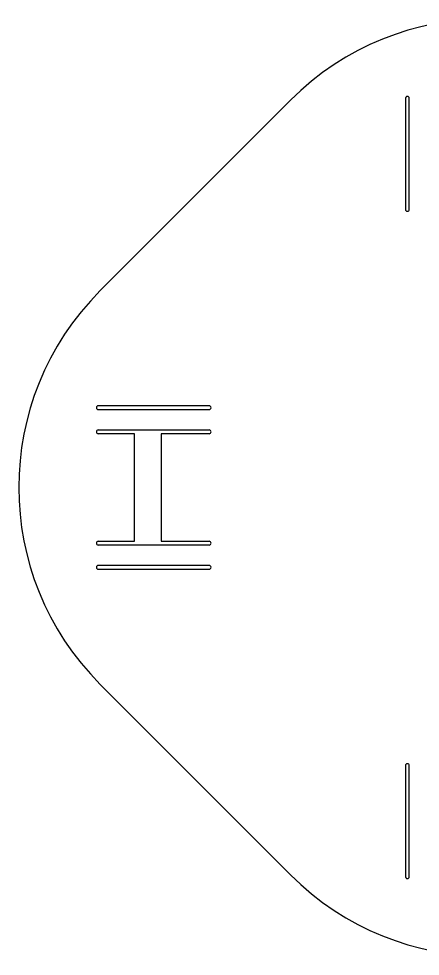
# Model space of a CAD drawing. Header units: millimetres. Extents: x -51 to 51, y -51 to 51.
# Drawn here: x -50.5 to -7.2, y -50.5 to 50.5 of the extents above; entities that cross this region are included whole.
import ezdxf

# ---------------------------------------------------------------- set-up
doc = ezdxf.new("R2010")
doc.units = ezdxf.units.MM
doc.layers.add('Shape2DView', color=7, linetype='CONTINUOUS')

msp = doc.modelspace()

# ---------------------------------------------------------------- linework, layer by layer
at = {"layer": 'Shape2DView'}
for p, q in [((-41.7193, 21.2132), (-21.2132, 41.7193)), ((-8.8, 41.9296), (-8.8, 29.9624)), ((-8.4, 29.9624), (-8.4, 41.9296)), ((-29.9624, 8.8), (-41.9296, 8.8)), ((-41.9296, 8.4), (-29.9624, 8.4)), ((-41.9296, 6.2), (-29.9624, 6.2)), ((-38.0296, 5.8), (-41.9296, 5.8)), ((-38.0296, -5.8), (-38.0296, 5.8)), ((-29.9624, 5.8), (-35.1624, 5.8)), ((-35.1624, 5.8), (-35.1624, -5.8)), ((-41.9296, -5.8), (-38.0296, -5.8)), ((-35.1624, -5.8), (-29.9624, -5.8)), ((-29.9624, -6.2), (-41.9296, -6.2)), ((-29.9624, -8.4), (-41.9296, -8.4)), ((-41.9296, -8.8), (-29.9624, -8.8)), ((-21.2132, -41.7193), (-41.7193, -21.2132)), ((-8.8, -29.9624), (-8.8, -41.9296)), ((-8.4, -41.9296), (-8.4, -29.9624))]:
    msp.add_line(p, q, dxfattribs=at)
for centre, radius, start, end in [((0, 20.5061), 30, 45, 135), ((-8.6, 41.9296), 0.2, 0, 180), ((-8.6, 29.9624), 0.2, 180, 0), ((-20.5061, 0), 30, 135, -135), ((-41.9296, 8.6), 0.2, 90, -90), ((-29.9624, 8.6), 0.2, -90, 90), ((-41.9296, 6), 0.2, 90, -90), ((-29.9624, 6), 0.2, -90, 90), ((-41.9296, -6), 0.2, 90, -90), ((-29.9624, -6), 0.2, -90, 90), ((-41.9296, -8.6), 0.2, 90, -90), ((-29.9624, -8.6), 0.2, -90, 90), ((-8.6, -29.9624), 0.2, 0, 180), ((0, -20.5061), 30, -135, -45), ((-8.6, -41.9296), 0.2, 180, 0)]:
    msp.add_arc(centre, radius, start, end, dxfattribs=at)

doc.saveas('drawing.dxf')
